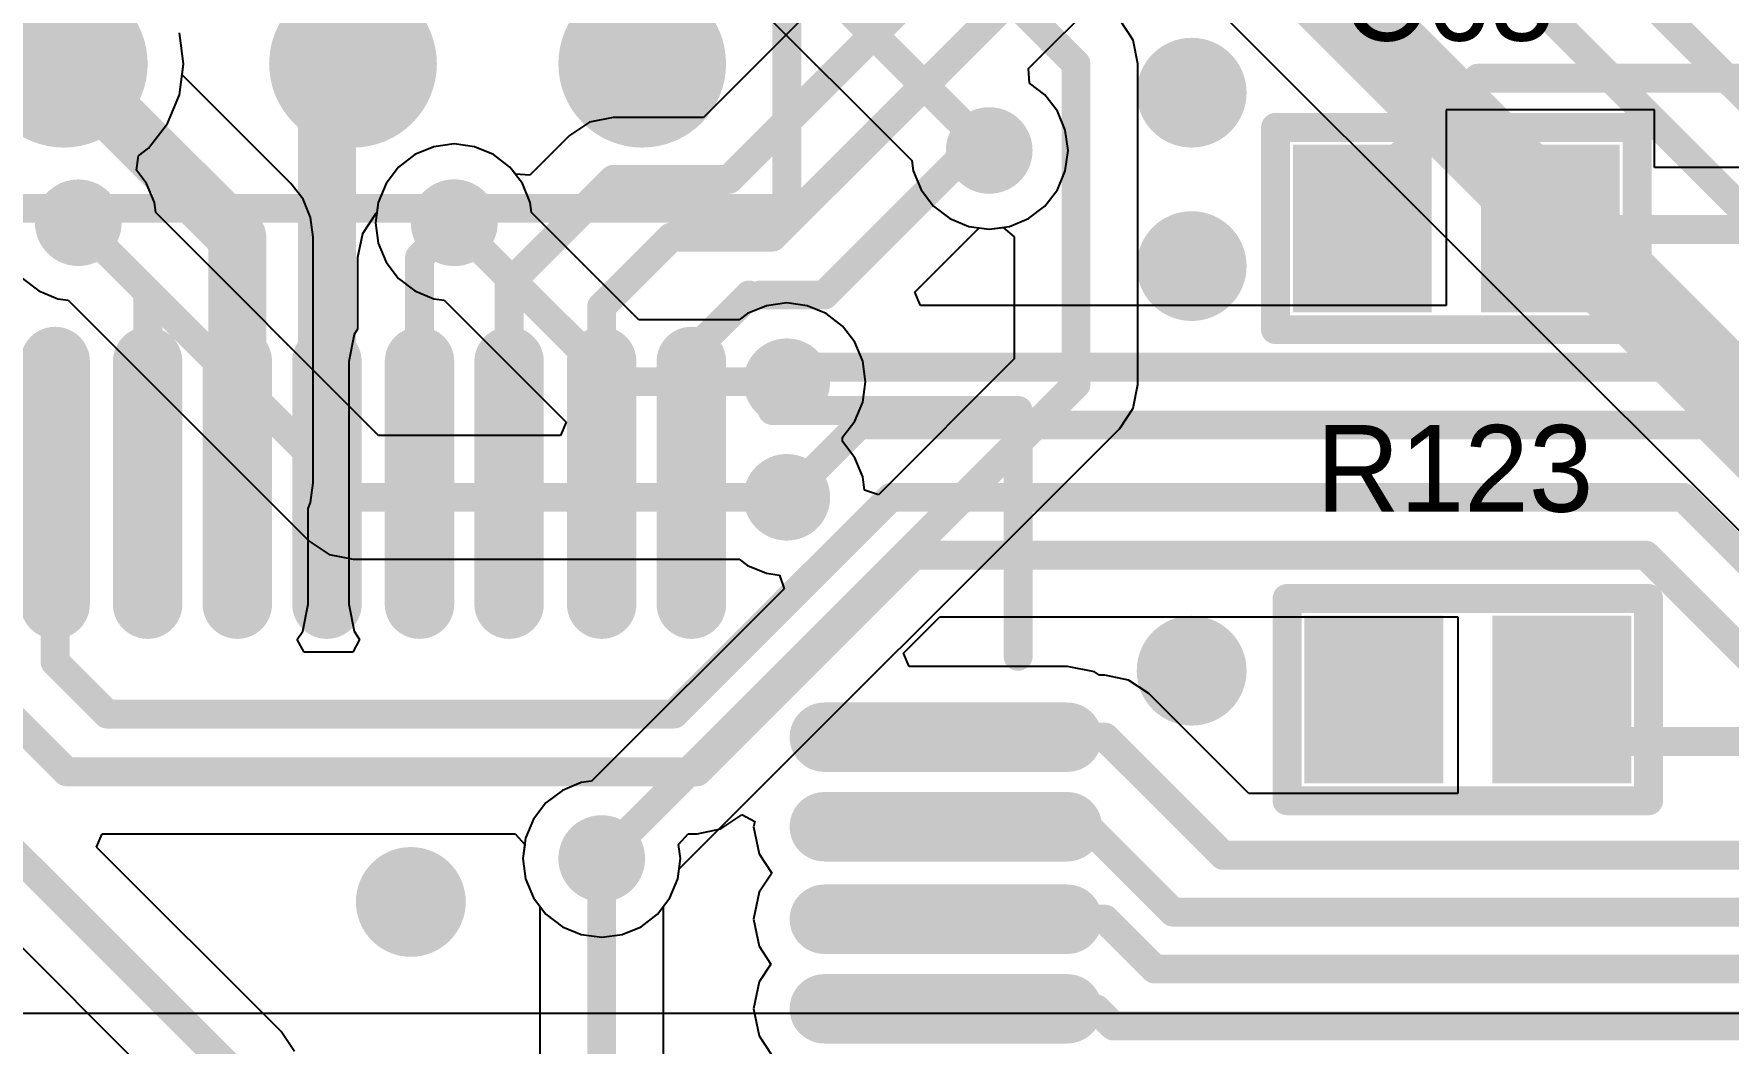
# Model space of a CAD drawing. Extents: x 1012 to 1122, y 1012 to 1122.
# Drawn here: x 1065.01 to 1079.89, y 1079.27 to 1088.14 of the extents above; entities that cross this region are included whole.
import ezdxf

# ---------------------------------------------------------------- set-up
doc = ezdxf.new("R2010")
doc.units = 0
doc.layers.get('0').update_dxf_attribs({"linetype": 'CONTINUOUS'})
for name, color, linetype in [('BOTTOMLAYER', 5, 'CONTINUOUS'), ('BOTTOMSOLDER', 6, 'CONTINUOUS'), ('MULTILAYER', 9, 'CONTINUOUS'), ('TOPLAYER', 1, 'CONTINUOUS'), ('TOPOVERLAY', 2, 'CONTINUOUS'), ('TOPPASTE', 8, 'CONTINUOUS'), ('TOPSOLDER', 216, 'CONTINUOUS')]:
    doc.layers.add(name, color=color, linetype=linetype)

# ---------------------------------------------------------------- blocks, each defined once
blk = doc.blocks.new('CC0603_4')
at = {"layer": 'TOPLAYER'}
for points in [[(-0.508, -0.635), (0.508, -0.635), (-0.508, 0.635), (0.508, 0.635)], [(1.143, -0.635), (2.159, -0.635), (1.143, 0.635), (2.159, 0.635)]]:
    blk.add_solid(points, dxfattribs=at)
at = {"layer": 'TOPOVERLAY', "const_width": 0.254}
for points in [[(-0.762, 0.889), (-0.508, 0.889)], [(-0.762, -0.889), (-0.762, 0.889)], [(-0.508, 0.889), (2.413, 0.889)], [(2.413, -0.889), (2.413, 0.889)], [(-0.762, -0.889), (2.413, -0.889)]]:
    blk.add_lwpolyline(points, dxfattribs=at)
at = {"layer": 'TOPOVERLAY', "const_width": 0.127}
for points in [[(-0.8255, 0.889, 1), (-0.6985, 0.889, 1)], [(-0.8255, 0.889, 1), (-0.6985, 0.889, 1)], [(-0.5715, 0.889, 1), (-0.4445, 0.889, 1)], [(-0.5715, 0.889, 1), (-0.4445, 0.889, 1)], [(2.3495, 0.889, 1), (2.4765, 0.889, 1)], [(2.3495, 0.889, 1), (2.4765, 0.889, 1)], [(-0.8255, -0.889, 1), (-0.6985, -0.889, 1)], [(-0.8255, -0.889, 1), (-0.6985, -0.889, 1)], [(2.3495, -0.889, 1), (2.4765, -0.889, 1)], [(2.3495, -0.889, 1), (2.4765, -0.889, 1)]]:
    blk.add_lwpolyline(points, format="xyb", close=True, dxfattribs=at)
at = {"layer": 'TOPPASTE'}
for points in [[(-0.508, -0.635), (0.508, -0.635), (-0.508, 0.635), (0.508, 0.635)], [(1.143, -0.635), (2.159, -0.635), (1.143, 0.635), (2.159, 0.635)]]:
    blk.add_solid(points, dxfattribs=at)
at = {"layer": 'TOPSOLDER'}
for points in [[(-0.6096, -0.7366), (0.6096, -0.7366), (-0.6096, 0.7366), (0.6096, 0.7366)], [(1.0414, -0.7366), (2.2606, -0.7366), (1.0414, 0.7366), (2.2606, 0.7366)]]:
    blk.add_solid(points, dxfattribs=at)
blk = doc.blocks.new('CC0603_70')
at = {"layer": 'TOPLAYER'}
for points in [[(-0.508, -0.635), (0.508, -0.635), (-0.508, 0.635), (0.508, 0.635)], [(1.143, -0.635), (2.159, -0.635), (1.143, 0.635), (2.159, 0.635)]]:
    blk.add_solid(points, dxfattribs=at)
at = {"layer": 'TOPOVERLAY', "const_width": 0.254}
for points in [[(-0.508, 0.889), (-0.762, 0.889)], [(-0.762, 0.889), (-0.762, -0.889)], [(2.413, 0.889), (-0.508, 0.889)], [(2.413, 0.889), (2.413, -0.889)], [(2.413, -0.889), (-0.762, -0.889)]]:
    blk.add_lwpolyline(points, dxfattribs=at)
at = {"layer": 'TOPOVERLAY', "const_width": 0.127}
for points in [[(-0.8255, 0.889, 1), (-0.6985, 0.889, 1)], [(-0.8255, 0.889, 1), (-0.6985, 0.889, 1)], [(-0.5715, 0.889, 1), (-0.4445, 0.889, 1)], [(-0.5715, 0.889, 1), (-0.4445, 0.889, 1)], [(2.3495, 0.889, 1), (2.4765, 0.889, 1)], [(2.3495, 0.889, 1), (2.4765, 0.889, 1)], [(-0.8255, -0.889, 1), (-0.6985, -0.889, 1)], [(-0.8255, -0.889, 1), (-0.6985, -0.889, 1)], [(2.3495, -0.889, 1), (2.4765, -0.889, 1)], [(2.3495, -0.889, 1), (2.4765, -0.889, 1)]]:
    blk.add_lwpolyline(points, format="xyb", close=True, dxfattribs=at)
at = {"layer": 'TOPPASTE'}
for points in [[(-0.508, -0.635), (0.508, -0.635), (-0.508, 0.635), (0.508, 0.635)], [(1.143, -0.635), (2.159, -0.635), (1.143, 0.635), (2.159, 0.635)]]:
    blk.add_solid(points, dxfattribs=at)
at = {"layer": 'TOPSOLDER'}
for points in [[(-0.6096, -0.7366), (0.6096, -0.7366), (-0.6096, 0.7366), (0.6096, 0.7366)], [(1.0414, -0.7366), (2.2606, -0.7366), (1.0414, 0.7366), (2.2606, 0.7366)]]:
    blk.add_solid(points, dxfattribs=at)
blk = doc.blocks.new('IDC10_2_54MM_108')
at = {"layer": 'BOTTOMLAYER', "const_width": 0.635}
for points in [[(-0.3175, 2.54, 1), (0.3175, 2.54, 1)], [(2.2225, 2.54, 1), (2.8575, 2.54, 1)], [(4.7625, 2.54, 1), (5.3975, 2.54, 1)], [(7.3025, 2.54, 1), (7.9375, 2.54, 1)], [(9.8425, 2.54, 1), (10.4775, 2.54, 1)], [(2.2225, 0, 1), (2.8575, 0, 1)], [(4.7625, 0, 1), (5.3975, 0, 1)], [(7.3025, 0, 1), (7.9375, 0, 1)], [(9.8425, 0, 1), (10.4775, 0, 1)]]:
    blk.add_lwpolyline(points, format="xyb", close=True, dxfattribs=at)
at = {"layer": 'BOTTOMLAYER'}
blk.add_solid([(-0.635, -0.635), (0.635, -0.635), (-0.635, 0.635), (0.635, 0.635)], dxfattribs=at)
at = {"layer": 'BOTTOMSOLDER', "const_width": 0.7366}
for points in [[(-0.3683, 2.54, 1), (0.3683, 2.54, 1)], [(2.1717, 2.54, 1), (2.9083, 2.54, 1)], [(4.7117, 2.54, 1), (5.4483, 2.54, 1)], [(7.2517, 2.54, 1), (7.9883, 2.54, 1)], [(9.7917, 2.54, 1), (10.5283, 2.54, 1)], [(2.1717, 0, 1), (2.9083, 0, 1)], [(4.7117, 0, 1), (5.4483, 0, 1)], [(7.2517, 0, 1), (7.9883, 0, 1)], [(9.7917, 0, 1), (10.5283, 0, 1)]]:
    blk.add_lwpolyline(points, format="xyb", close=True, dxfattribs=at)
at = {"layer": 'BOTTOMSOLDER'}
blk.add_solid([(-0.7366, -0.7366), (0.7366, -0.7366), (-0.7366, 0.7366), (0.7366, 0.7366)], dxfattribs=at)
at = {"layer": 'MULTILAYER', "const_width": 0.635}
for points in [[(-0.3175, 2.54, 1), (0.3175, 2.54, 1)], [(2.2225, 2.54, 1), (2.8575, 2.54, 1)], [(4.7625, 2.54, 1), (5.3975, 2.54, 1)], [(7.3025, 2.54, 1), (7.9375, 2.54, 1)], [(9.8425, 2.54, 1), (10.4775, 2.54, 1)], [(2.2225, 0, 1), (2.8575, 0, 1)], [(4.7625, 0, 1), (5.3975, 0, 1)], [(7.3025, 0, 1), (7.9375, 0, 1)], [(9.8425, 0, 1), (10.4775, 0, 1)]]:
    blk.add_lwpolyline(points, format="xyb", close=True, dxfattribs=at)
at = {"layer": 'MULTILAYER'}
blk.add_solid([(-0.635, -0.635), (0.635, -0.635), (-0.635, 0.635), (0.635, 0.635)], dxfattribs=at)
at = {"layer": 'TOPLAYER', "const_width": 0.635}
for points in [[(-0.3175, 2.54, 1), (0.3175, 2.54, 1)], [(2.2225, 2.54, 1), (2.8575, 2.54, 1)], [(4.7625, 2.54, 1), (5.3975, 2.54, 1)], [(7.3025, 2.54, 1), (7.9375, 2.54, 1)], [(9.8425, 2.54, 1), (10.4775, 2.54, 1)], [(2.2225, 0, 1), (2.8575, 0, 1)], [(4.7625, 0, 1), (5.3975, 0, 1)], [(7.3025, 0, 1), (7.9375, 0, 1)], [(9.8425, 0, 1), (10.4775, 0, 1)]]:
    blk.add_lwpolyline(points, format="xyb", close=True, dxfattribs=at)
at = {"layer": 'TOPLAYER'}
blk.add_solid([(-0.635, -0.635), (0.635, -0.635), (-0.635, 0.635), (0.635, 0.635)], dxfattribs=at)
at = {"layer": 'TOPOVERLAY', "const_width": 0.254}
for points in [[(11.43, 3.81), (-1.27, 3.81)], [(-1.27, 3.81), (-1.27, -1.27)], [(11.43, 3.81), (11.43, -1.27)], [(1.27, 1.27), (-1.27, 1.27)], [(1.27, 1.27), (1.27, -1.27)], [(11.43, -1.27), (-1.27, -1.27)]]:
    blk.add_lwpolyline(points, dxfattribs=at)
at = {"layer": 'TOPOVERLAY', "const_width": 0.127}
for points in [[(-1.3335, 3.81, 1), (-1.2065, 3.81, 1)], [(-1.3335, 3.81, 1), (-1.2065, 3.81, 1)], [(11.3665, 3.81, 1), (11.4935, 3.81, 1)], [(11.3665, 3.81, 1), (11.4935, 3.81, 1)], [(-1.3335, 1.27, 1), (-1.2065, 1.27, 1)], [(1.2065, 1.27, 1), (1.3335, 1.27, 1)], [(1.2065, 1.27, 1), (1.3335, 1.27, 1)], [(-1.3335, -1.27, 1), (-1.2065, -1.27, 1)], [(-1.3335, -1.27, 1), (-1.2065, -1.27, 1)], [(1.2065, -1.27, 1), (1.3335, -1.27, 1)], [(11.3665, -1.27, 1), (11.4935, -1.27, 1)], [(11.3665, -1.27, 1), (11.4935, -1.27, 1)]]:
    blk.add_lwpolyline(points, format="xyb", close=True, dxfattribs=at)
at = {"layer": 'TOPSOLDER', "const_width": 0.7366}
for points in [[(-0.3683, 2.54, 1), (0.3683, 2.54, 1)], [(2.1717, 2.54, 1), (2.9083, 2.54, 1)], [(4.7117, 2.54, 1), (5.4483, 2.54, 1)], [(7.2517, 2.54, 1), (7.9883, 2.54, 1)], [(9.7917, 2.54, 1), (10.5283, 2.54, 1)], [(2.1717, 0, 1), (2.9083, 0, 1)], [(4.7117, 0, 1), (5.4483, 0, 1)], [(7.2517, 0, 1), (7.9883, 0, 1)], [(9.7917, 0, 1), (10.5283, 0, 1)]]:
    blk.add_lwpolyline(points, format="xyb", close=True, dxfattribs=at)
at = {"layer": 'TOPSOLDER'}
blk.add_solid([(-0.7366, -0.7366), (0.7366, -0.7366), (-0.7366, 0.7366), (0.7366, 0.7366)], dxfattribs=at)
at = {"layer": 'TOPOVERLAY'}
blk.add_text('1', height=1.27, dxfattribs=at).set_placement((-2.54, -1.27))
blk = doc.blocks.new('QFP44_241')
at = {"layer": 'TOPLAYER', "const_width": 0.406}
for points in [[(13.513, -2.388), (11.379, -2.388)], [(13.513, -3.2), (11.379, -3.2)], [(13.513, -3.988), (11.379, -3.988)], [(13.513, -4.775), (11.379, -4.775)], [(13.513, -5.588), (11.379, -5.588)], [(13.513, -6.375), (11.379, -6.375)], [(13.513, -7.188), (11.379, -7.188)], [(13.513, -7.976), (11.379, -7.976)], [(7.823, -9.144), (7.823, -11.278)], [(8.611, -9.144), (8.611, -11.278)], [(9.423, -9.144), (9.423, -11.278)], [(10.211, -9.144), (10.211, -11.278)]]:
    blk.add_lwpolyline(points, dxfattribs=at)
at = {"layer": 'TOPLAYER', "const_width": 0.203}
for points in [[(11.278, -2.388, 1), (11.481, -2.388, 1)], [(13.411, -2.388, 1), (13.614, -2.388, 1)], [(11.278, -3.2, 1), (11.481, -3.2, 1)], [(13.411, -3.2, 1), (13.614, -3.2, 1)], [(11.278, -3.988, 1), (11.481, -3.988, 1)], [(13.411, -3.988, 1), (13.614, -3.988, 1)], [(11.278, -4.775, 1), (11.481, -4.775, 1)], [(13.411, -4.775, 1), (13.614, -4.775, 1)], [(11.278, -5.588, 1), (11.481, -5.588, 1)], [(13.411, -5.588, 1), (13.614, -5.588, 1)], [(11.278, -6.375, 1), (11.481, -6.375, 1)], [(13.411, -6.375, 1), (13.614, -6.375, 1)], [(11.278, -7.188, 1), (11.481, -7.188, 1)], [(13.411, -7.188, 1), (13.614, -7.188, 1)], [(11.278, -7.976, 1), (11.481, -7.976, 1)], [(13.411, -7.976, 1), (13.614, -7.976, 1)], [(7.722, -9.144, 1), (7.925, -9.144, 1)], [(8.509, -9.144, 1), (8.712, -9.144, 1)], [(9.322, -9.144, 1), (9.525, -9.144, 1)], [(10.109, -9.144, 1), (10.312, -9.144, 1)], [(7.722, -11.278, 1), (7.925, -11.278, 1)], [(8.509, -11.278, 1), (8.712, -11.278, 1)], [(9.322, -11.278, 1), (9.525, -11.278, 1)], [(10.109, -11.278, 1), (10.312, -11.278, 1)]]:
    blk.add_lwpolyline(points, format="xyb", close=True, dxfattribs=at)
at = {"layer": 'TOPOVERLAY', "const_width": 0.254}
for points in [[(13.081, -8.687), (13.081, -10.846)], [(10.922, -10.846), (13.081, -10.846)]]:
    blk.add_lwpolyline(points, dxfattribs=at)
at = {"layer": 'TOPOVERLAY', "const_width": 0.127}
for points in [[(13.018, -8.687, 1), (13.145, -8.687, 1)], [(10.858, -10.846, 1), (10.986, -10.846, 1)], [(13.018, -10.846, 1), (13.145, -10.846, 1)], [(13.018, -10.846, 1), (13.145, -10.846, 1)]]:
    blk.add_lwpolyline(points, format="xyb", close=True, dxfattribs=at)
at = {"layer": 'TOPPASTE', "const_width": 0.406}
for points in [[(13.513, -2.388), (11.379, -2.388)], [(13.513, -3.2), (11.379, -3.2)], [(13.513, -3.988), (11.379, -3.988)], [(13.513, -4.775), (11.379, -4.775)], [(13.513, -5.588), (11.379, -5.588)], [(13.513, -6.375), (11.379, -6.375)], [(13.513, -7.188), (11.379, -7.188)], [(13.513, -7.976), (11.379, -7.976)], [(7.823, -9.144), (7.823, -11.278)], [(8.611, -9.144), (8.611, -11.278)], [(9.423, -9.144), (9.423, -11.278)], [(10.211, -9.144), (10.211, -11.278)]]:
    blk.add_lwpolyline(points, dxfattribs=at)
at = {"layer": 'TOPPASTE', "const_width": 0.203}
for points in [[(11.278, -2.388, 1), (11.481, -2.388, 1)], [(13.411, -2.388, 1), (13.614, -2.388, 1)], [(11.278, -3.2, 1), (11.481, -3.2, 1)], [(13.411, -3.2, 1), (13.614, -3.2, 1)], [(11.278, -3.988, 1), (11.481, -3.988, 1)], [(13.411, -3.988, 1), (13.614, -3.988, 1)], [(11.278, -4.775, 1), (11.481, -4.775, 1)], [(13.411, -4.775, 1), (13.614, -4.775, 1)], [(11.278, -5.588, 1), (11.481, -5.588, 1)], [(13.411, -5.588, 1), (13.614, -5.588, 1)], [(11.278, -6.375, 1), (11.481, -6.375, 1)], [(13.411, -6.375, 1), (13.614, -6.375, 1)], [(11.278, -7.188, 1), (11.481, -7.188, 1)], [(13.411, -7.188, 1), (13.614, -7.188, 1)], [(11.278, -7.976, 1), (11.481, -7.976, 1)], [(13.411, -7.976, 1), (13.614, -7.976, 1)], [(7.722, -9.144, 1), (7.925, -9.144, 1)], [(8.509, -9.144, 1), (8.712, -9.144, 1)], [(9.322, -9.144, 1), (9.525, -9.144, 1)], [(10.109, -9.144, 1), (10.312, -9.144, 1)], [(7.722, -11.278, 1), (7.925, -11.278, 1)], [(8.509, -11.278, 1), (8.712, -11.278, 1)], [(9.322, -11.278, 1), (9.525, -11.278, 1)], [(10.109, -11.278, 1), (10.312, -11.278, 1)]]:
    blk.add_lwpolyline(points, format="xyb", close=True, dxfattribs=at)
at = {"layer": 'TOPSOLDER', "const_width": 0.61}
for points in [[(13.513, -2.388), (11.379, -2.388)], [(13.513, -3.2), (11.379, -3.2)], [(13.513, -3.988), (11.379, -3.988)], [(13.513, -4.775), (11.379, -4.775)], [(13.513, -5.588), (11.379, -5.588)], [(13.513, -6.375), (11.379, -6.375)], [(13.513, -7.188), (11.379, -7.188)], [(13.513, -7.976), (11.379, -7.976)], [(7.823, -9.144), (7.823, -11.278)], [(8.611, -9.144), (8.611, -11.278)], [(9.423, -9.144), (9.423, -11.278)], [(10.211, -9.144), (10.211, -11.278)]]:
    blk.add_lwpolyline(points, dxfattribs=at)
at = {"layer": 'TOPSOLDER', "const_width": 0.305}
for points in [[(11.227, -2.388, 1), (11.532, -2.388, 1)], [(13.36, -2.388, 1), (13.665, -2.388, 1)], [(11.227, -3.2, 1), (11.532, -3.2, 1)], [(13.36, -3.2, 1), (13.665, -3.2, 1)], [(11.227, -3.988, 1), (11.532, -3.988, 1)], [(13.36, -3.988, 1), (13.665, -3.988, 1)], [(11.227, -4.775, 1), (11.532, -4.775, 1)], [(13.36, -4.775, 1), (13.665, -4.775, 1)], [(11.227, -5.588, 1), (11.532, -5.588, 1)], [(13.36, -5.588, 1), (13.665, -5.588, 1)], [(11.227, -6.375, 1), (11.532, -6.375, 1)], [(13.36, -6.375, 1), (13.665, -6.375, 1)], [(11.227, -7.188, 1), (11.532, -7.188, 1)], [(13.36, -7.188, 1), (13.665, -7.188, 1)], [(11.227, -7.976, 1), (11.532, -7.976, 1)], [(13.36, -7.976, 1), (13.665, -7.976, 1)], [(7.671, -9.144, 1), (7.976, -9.144, 1)], [(8.458, -9.144, 1), (8.763, -9.144, 1)], [(9.271, -9.144, 1), (9.576, -9.144, 1)], [(10.058, -9.144, 1), (10.363, -9.144, 1)], [(7.671, -11.278, 1), (7.976, -11.278, 1)], [(8.458, -11.278, 1), (8.763, -11.278, 1)], [(9.271, -11.278, 1), (9.576, -11.278, 1)], [(10.058, -11.278, 1), (10.363, -11.278, 1)]]:
    blk.add_lwpolyline(points, format="xyb", close=True, dxfattribs=at)

msp = doc.modelspace()

# ---------------------------------------------------------------- linework, layer by layer
at = {"layer": 'BOTTOMLAYER'}
for p, q in [((1071.318, 1092.451), (1083.815, 1079.954)), ((1071.147, 1088.608), (1072.724, 1087.031)), ((1074.668, 1088.09), (1074.551, 1088.267)), ((1066.326, 1087.882), (1066.291, 1088.154)), ((1074.71, 1087.882), (1074.668, 1088.09)), ((1066.291, 1087.61), (1066.326, 1087.882)), ((1074.71, 1085.063), (1074.71, 1087.882)), ((1066.186, 1087.357), (1066.291, 1087.61)), ((1066.019, 1087.139), (1066.186, 1087.357)), ((1065.914, 1086.946), (1065.931, 1087.072)), ((1065.931, 1087.072), (1066.019, 1087.139)), ((1068.359, 1087.084), (1068.216, 1086.974)), ((1068.526, 1087.153), (1068.359, 1087.084)), ((1068.705, 1087.177), (1068.526, 1087.153)), ((1068.884, 1087.153), (1068.705, 1087.177)), ((1069.051, 1087.084), (1068.884, 1087.153)), ((1069.194, 1086.974), (1069.051, 1087.084)), ((1072.724, 1087.031), (1072.736, 1086.941)), ((1066.002, 1086.831), (1065.914, 1086.946)), ((1068.216, 1086.974), (1068.106, 1086.831)), ((1069.304, 1086.831), (1069.194, 1086.974)), ((1072.736, 1086.941), (1072.805, 1086.774)), ((1066.071, 1086.664), (1066.002, 1086.831)), ((1068.106, 1086.831), (1068.037, 1086.664)), ((1069.373, 1086.664), (1069.304, 1086.831)), ((1072.805, 1086.774), (1072.915, 1086.631)), ((1066.083, 1086.574), (1066.071, 1086.664)), ((1068.037, 1086.664), (1068.013, 1086.485)), ((1069.385, 1086.574), (1069.373, 1086.664)), ((1072.915, 1086.631), (1073.058, 1086.521)), ((1068.041, 1084.616), (1066.083, 1086.574)), ((1068.013, 1086.485), (1068.037, 1086.306)), ((1070.327, 1085.632), (1069.385, 1086.574)), ((1073.058, 1086.521), (1073.225, 1086.452)), ((1073.225, 1086.452), (1073.404, 1086.428)), ((1073.404, 1086.428), (1073.527, 1086.444)), ((1073.527, 1086.444), (1073.622, 1086.361)), ((1068.037, 1086.306), (1068.106, 1086.139)), ((1073.622, 1086.361), (1073.622, 1085.288)), ((1068.106, 1086.139), (1068.216, 1085.996)), ((1064.914, 1085.996), (1065.057, 1085.886)), ((1068.216, 1085.996), (1068.359, 1085.886)), ((1065.057, 1085.886), (1065.224, 1085.817)), ((1068.359, 1085.886), (1068.526, 1085.817)), ((1065.224, 1085.817), (1065.314, 1085.805)), ((1065.314, 1085.805), (1067.431, 1083.687)), ((1068.526, 1085.817), (1068.616, 1085.805)), ((1068.616, 1085.805), (1069.688, 1084.733)), ((1071.447, 1085.756), (1071.28, 1085.687)), ((1071.626, 1085.78), (1071.447, 1085.756)), ((1071.805, 1085.756), (1071.626, 1085.78)), ((1071.972, 1085.687), (1071.805, 1085.756)), ((1071.208, 1085.632), (1070.327, 1085.632)), ((1071.28, 1085.687), (1071.208, 1085.632)), ((1072.115, 1085.577), (1071.972, 1085.687)), ((1072.225, 1085.434), (1072.115, 1085.577)), ((1072.294, 1085.267), (1072.225, 1085.434)), ((1072.318, 1085.088), (1072.294, 1085.267)), ((1073.622, 1085.288), (1072.43, 1084.095)), ((1072.294, 1084.909), (1072.318, 1085.088)), ((1074.668, 1084.854), (1074.71, 1085.063)), ((1072.225, 1084.742), (1072.294, 1084.909)), ((1074.551, 1084.678), (1074.668, 1084.854)), ((1069.688, 1084.733), (1069.639, 1084.616)), ((1070.68, 1080.808), (1074.551, 1084.678)), ((1072.115, 1084.599), (1072.225, 1084.742)), ((1069.639, 1084.616), (1068.041, 1084.616)), ((1072.115, 1084.561), (1072.115, 1084.599)), ((1072.225, 1084.418), (1072.115, 1084.561)), ((1072.294, 1084.251), (1072.225, 1084.418)), ((1072.309, 1084.136), (1072.294, 1084.251)), ((1072.43, 1084.095), (1072.309, 1084.136)), ((1067.431, 1083.687), (1067.608, 1083.57)), ((1067.608, 1083.57), (1067.608, 1083.57)), ((1067.608, 1083.57), (1067.608, 1083.57)), ((1067.608, 1083.57), (1067.608, 1083.57)), ((1067.608, 1083.57), (1067.608, 1083.57)), ((1067.608, 1083.57), (1067.608, 1083.57)), ((1067.608, 1083.57), (1067.816, 1083.528)), ((1067.816, 1083.528), (1071.208, 1083.528)), ((1071.208, 1083.528), (1071.28, 1083.473)), ((1071.28, 1083.473), (1071.447, 1083.404)), ((1071.447, 1083.404), (1071.562, 1083.389)), ((1071.562, 1083.389), (1071.603, 1083.268)), ((1071.603, 1083.268), (1069.911, 1081.577)), ((1069.821, 1081.565), (1069.655, 1081.496)), ((1069.911, 1081.577), (1069.821, 1081.565)), ((1069.511, 1081.386), (1069.401, 1081.243)), ((1069.655, 1081.496), (1069.511, 1081.386)), ((1069.401, 1081.243), (1069.332, 1081.076)), ((1069.332, 1081.076), (1069.309, 1080.897)), ((1069.309, 1080.897), (1069.332, 1080.718)), ((1070.669, 1080.718), (1070.68, 1080.808)), ((1069.332, 1080.718), (1069.401, 1080.551)), ((1070.599, 1080.551), (1070.669, 1080.718)), ((1069.401, 1080.551), (1069.511, 1080.408)), ((1070.49, 1080.408), (1070.599, 1080.551)), ((1069.511, 1080.408), (1069.655, 1080.298)), ((1070.346, 1080.298), (1070.49, 1080.408)), ((1069.655, 1080.298), (1069.821, 1080.229)), ((1069.821, 1080.229), (1070, 1080.205)), ((1070, 1080.205), (1070.179, 1080.229)), ((1070.179, 1080.229), (1070.346, 1080.298)), ((1084.162, 1079.536), (1051.206, 1079.536))]:
    msp.add_line(p, q, dxfattribs=at)
for points, const_width in [([(1070.737, 1096.899), (1085.088, 1082.548)], 0.254), ([(1070.229, 1096.391), (1084.834, 1081.786)], 0.254), ([(1071.88, 1093.013), (1084.377, 1080.516)], 0.762), ([(1071.626, 1090.422), (1074.166, 1087.882)], 0.254), ([(1071.372, 1089.152), (1073.404, 1087.12)], 0.254), ([(1074.166, 1085.063), (1074.166, 1087.882)], 0.254), ([(1065.403, 1086.485), (1067.816, 1084.072)], 0.254), ([(1068.705, 1086.485), (1070.102, 1085.088)], 0.254), ([(1070, 1080.897), (1074.166, 1085.063)], 0.254), ([(1070.102, 1085.088), (1071.626, 1085.088)], 0.254), ([(1067.816, 1084.072), (1071.626, 1084.072)], 0.254)]:
    msp.add_lwpolyline(points, dxfattribs=dict(at, const_width=const_width))
for points, const_width in [([(1074.102, 1087.882, 1), (1074.229, 1087.882, 1)], 0.127), ([(1074.102, 1087.882, 1), (1074.229, 1087.882, 1)], 0.127), ([(1074.992, 1087.628, 1), (1075.372, 1087.628, 1)], 0.381), ([(1073.264, 1087.12, 1), (1073.544, 1087.12, 1)], 0.279), ([(1073.341, 1087.12, 1), (1073.467, 1087.12, 1)], 0.127), ([(1065.263, 1086.485, 1), (1065.543, 1086.485, 1)], 0.279), ([(1068.565, 1086.485, 1), (1068.845, 1086.485, 1)], 0.279), ([(1065.34, 1086.485, 1), (1065.466, 1086.485, 1)], 0.127), ([(1068.641, 1086.485, 1), (1068.768, 1086.485, 1)], 0.127), ([(1074.992, 1086.104, 1), (1075.372, 1086.104, 1)], 0.381), ([(1071.486, 1085.088, 1), (1071.766, 1085.088, 1)], 0.279), ([(1070.039, 1085.088, 1), (1070.166, 1085.088, 1)], 0.127), ([(1070.039, 1085.088, 1), (1070.166, 1085.088, 1)], 0.127), ([(1071.562, 1085.088, 1), (1071.689, 1085.088, 1)], 0.127), ([(1074.102, 1085.063, 1), (1074.229, 1085.063, 1)], 0.127), ([(1074.102, 1085.063, 1), (1074.229, 1085.063, 1)], 0.127), ([(1071.486, 1084.072, 1), (1071.766, 1084.072, 1)], 0.279), ([(1067.753, 1084.072, 1), (1067.88, 1084.072, 1)], 0.127), ([(1067.753, 1084.072, 1), (1067.88, 1084.072, 1)], 0.127), ([(1071.562, 1084.072, 1), (1071.689, 1084.072, 1)], 0.127), ([(1074.992, 1082.548, 1), (1075.372, 1082.548, 1)], 0.381), ([(1069.861, 1080.897, 1), (1070.14, 1080.897, 1)], 0.279), ([(1069.937, 1080.897, 1), (1070.064, 1080.897, 1)], 0.127), ([(1068.133, 1080.516, 1), (1068.514, 1080.516, 1)], 0.381)]:
    msp.add_lwpolyline(points, format="xyb", close=True, dxfattribs=dict(at, const_width=const_width))
at = {"layer": 'BOTTOMSOLDER'}
for points, const_width in [([(1074.941, 1087.628, 1), (1075.423, 1087.628, 1)], 0.483), ([(1073.214, 1087.12, 1), (1073.594, 1087.12, 1)], 0.381), ([(1065.213, 1086.485, 1), (1065.593, 1086.485, 1)], 0.381), ([(1068.514, 1086.485, 1), (1068.896, 1086.485, 1)], 0.381), ([(1074.941, 1086.104, 1), (1075.423, 1086.104, 1)], 0.483), ([(1071.436, 1085.088, 1), (1071.816, 1085.088, 1)], 0.381), ([(1071.436, 1084.072, 1), (1071.816, 1084.072, 1)], 0.381), ([(1074.941, 1082.548, 1), (1075.423, 1082.548, 1)], 0.483), ([(1069.81, 1080.897, 1), (1070.191, 1080.897, 1)], 0.381), ([(1068.083, 1080.516, 1), (1068.565, 1080.516, 1)], 0.483)]:
    msp.add_lwpolyline(points, format="xyb", close=True, dxfattribs=dict(at, const_width=const_width))
at = {"layer": 'MULTILAYER'}
for points, const_width in [([(1074.992, 1087.628, 1), (1075.372, 1087.628, 1)], 0.381), ([(1073.264, 1087.12, 1), (1073.544, 1087.12, 1)], 0.279), ([(1065.263, 1086.485, 1), (1065.543, 1086.485, 1)], 0.279), ([(1068.565, 1086.485, 1), (1068.845, 1086.485, 1)], 0.279), ([(1074.992, 1086.104, 1), (1075.372, 1086.104, 1)], 0.381), ([(1071.486, 1085.088, 1), (1071.766, 1085.088, 1)], 0.279), ([(1071.486, 1084.072, 1), (1071.766, 1084.072, 1)], 0.279), ([(1074.992, 1082.548, 1), (1075.372, 1082.548, 1)], 0.381), ([(1069.861, 1080.897, 1), (1070.14, 1080.897, 1)], 0.279), ([(1068.133, 1080.516, 1), (1068.514, 1080.516, 1)], 0.381)]:
    msp.add_lwpolyline(points, format="xyb", close=True, dxfattribs=dict(at, const_width=const_width))
at = {"layer": 'TOPLAYER'}
for p, q in [((1074.385, 1090.902), (1070.893, 1087.41)), ((1073.75, 1087.84), (1075.534, 1089.624)), ((1066.326, 1087.882), (1066.291, 1088.154)), ((1066.314, 1087.786), (1066.326, 1087.882)), ((1067.271, 1086.829), (1066.314, 1087.786)), ((1073.758, 1087.713), (1073.75, 1087.84)), ((1073.893, 1087.609), (1073.758, 1087.713)), ((1074.003, 1087.466), (1073.893, 1087.609)), ((1069.894, 1087.368), (1069.717, 1087.251)), ((1070.102, 1087.41), (1069.894, 1087.368)), ((1070.893, 1087.41), (1070.102, 1087.41)), ((1074.072, 1087.299), (1074.003, 1087.466)), ((1079.246, 1087.476), (1077.417, 1087.476)), ((1077.417, 1087.476), (1077.417, 1085.759)), ((1079.246, 1086.97), (1079.246, 1087.476)), ((1069.717, 1087.251), (1069.369, 1086.903)), ((1074.096, 1087.12), (1074.072, 1087.299)), ((1068.359, 1087.084), (1068.216, 1086.974)), ((1068.526, 1087.153), (1068.359, 1087.084)), ((1068.705, 1087.177), (1068.526, 1087.153)), ((1068.884, 1087.153), (1068.705, 1087.177)), ((1069.051, 1087.084), (1068.884, 1087.153)), ((1069.194, 1086.974), (1069.051, 1087.084)), ((1074.072, 1086.941), (1074.096, 1087.12)), ((1068.216, 1086.974), (1068.106, 1086.831)), ((1069.243, 1086.911), (1069.194, 1086.974)), ((1069.369, 1086.903), (1069.243, 1086.911)), ((1074.003, 1086.774), (1074.072, 1086.941)), ((1081.318, 1086.97), (1079.246, 1086.97)), ((1067.377, 1086.691), (1067.271, 1086.829)), ((1067.271, 1086.829), (1067.271, 1086.829)), ((1068.106, 1086.831), (1068.037, 1086.664)), ((1073.893, 1086.631), (1074.003, 1086.774)), ((1067.443, 1086.53), (1067.377, 1086.691)), ((1068.037, 1086.664), (1068.025, 1086.574)), ((1073.75, 1086.521), (1073.893, 1086.631)), ((1067.466, 1086.358), (1067.443, 1086.53)), ((1068.016, 1086.565), (1067.898, 1086.388)), ((1068.025, 1086.574), (1068.016, 1086.565)), ((1072.752, 1085.876), (1073.315, 1086.44)), ((1073.315, 1086.44), (1073.404, 1086.428)), ((1073.404, 1086.428), (1073.583, 1086.452)), ((1073.583, 1086.452), (1073.75, 1086.521)), ((1067.466, 1084.199), (1067.466, 1086.358)), ((1067.466, 1086.358), (1067.466, 1086.358)), ((1067.898, 1086.388), (1067.856, 1086.18)), ((1067.856, 1086.18), (1067.856, 1085.549)), ((1072.8, 1085.759), (1072.752, 1085.876)), ((1077.417, 1085.759), (1072.8, 1085.759)), ((1067.856, 1085.549), (1067.826, 1085.504)), ((1067.826, 1085.504), (1067.779, 1085.266)), ((1067.779, 1085.266), (1067.779, 1083.132)), ((1067.443, 1084.027), (1067.466, 1084.199)), ((1067.422, 1083.974), (1067.443, 1084.027)), ((1067.422, 1083.132), (1067.422, 1083.974)), ((1067.374, 1082.894), (1067.422, 1083.132)), ((1067.779, 1083.132), (1067.826, 1082.894)), ((1072.651, 1082.703), (1072.969, 1083.02)), ((1072.969, 1083.02), (1077.519, 1083.02)), ((1077.519, 1083.02), (1077.519, 1081.47)), ((1067.326, 1082.823), (1067.374, 1082.894)), ((1067.826, 1082.894), (1067.874, 1082.823)), ((1067.386, 1082.711), (1067.326, 1082.823)), ((1067.874, 1082.823), (1067.814, 1082.711)), ((1062.428, 1082.595), (1066.256, 1078.767)), ((1067.814, 1082.711), (1067.386, 1082.711)), ((1072.7, 1082.585), (1072.651, 1082.703)), ((1074.09, 1082.585), (1072.7, 1082.585)), ((1074.328, 1082.538), (1074.09, 1082.585)), ((1074.373, 1082.508), (1074.328, 1082.538)), ((1074.42, 1082.508), (1074.373, 1082.508)), ((1074.628, 1082.466), (1074.42, 1082.508)), ((1074.805, 1082.348), (1074.628, 1082.466)), ((1075.683, 1081.47), (1074.805, 1082.348)), ((1077.519, 1081.47), (1075.683, 1081.47)), ((1071.047, 1081.157), (1071.223, 1081.274)), ((1071.223, 1081.274), (1071.232, 1081.283)), ((1071.232, 1081.283), (1071.344, 1081.223)), ((1065.563, 1080.998), (1065.612, 1081.115)), ((1065.612, 1081.115), (1069.241, 1081.115)), ((1069.241, 1081.115), (1069.325, 1081.02)), ((1070.676, 1081.02), (1070.76, 1081.115)), ((1070.76, 1081.115), (1070.839, 1081.115)), ((1070.839, 1081.115), (1071.047, 1081.157)), ((1071.344, 1081.223), (1071.335, 1081.176)), ((1071.335, 1081.176), (1071.382, 1080.939)), ((1067.185, 1079.377), (1065.563, 1080.998)), ((1069.325, 1081.02), (1069.309, 1080.897)), ((1070.692, 1080.897), (1070.676, 1081.02)), ((1071.382, 1080.939), (1071.495, 1080.77)), ((1069.309, 1080.897), (1069.332, 1080.718)), ((1070.669, 1080.718), (1070.692, 1080.897)), ((1069.332, 1080.718), (1069.401, 1080.551)), ((1070.599, 1080.551), (1070.669, 1080.718)), ((1071.495, 1080.77), (1071.382, 1080.601)), ((1069.401, 1080.551), (1069.457, 1080.479)), ((1070.544, 1080.479), (1070.599, 1080.551)), ((1071.382, 1080.601), (1071.335, 1080.364)), ((1069.457, 1080.479), (1069.457, 1073.488)), ((1070.544, 1073.493), (1070.544, 1080.479)), ((1071.335, 1080.364), (1071.382, 1080.126)), ((1071.382, 1080.126), (1071.486, 1079.97)), ((1071.486, 1079.97), (1071.382, 1079.814)), ((1071.382, 1079.814), (1071.335, 1079.576)), ((1071.335, 1079.576), (1071.382, 1079.338)), ((1067.302, 1079.2), (1067.185, 1079.377)), ((1071.382, 1079.338), (1071.495, 1079.17))]:
    msp.add_line(p, q, dxfattribs=at)
for points, const_width in [([(1071.118, 1086.866), (1074.928, 1090.676)], 0.254), ([(1071.499, 1086.358), (1075.309, 1090.168)], 0.254), ([(1065.276, 1087.882), (1065.276, 1088.644)], 0.254), ([(1065.276, 1087.882), (1066.8, 1086.358)], 0.508), ([(1067.587, 1087.653), (1067.816, 1087.882)], 0.508), ([(1067.587, 1084.199), (1067.587, 1087.653)], 0.508), ([(1076.681, 1086.739), (1077.697, 1087.755)], 0.254), ([(1077.697, 1087.755), (1080.389, 1087.755)], 0.254), ([(1071.956, 1085.85), (1073.226, 1087.12)], 0.254), ([(1073.226, 1087.12), (1073.404, 1087.12)], 0.254), ([(1069.188, 1085.952), (1070.102, 1086.866)], 0.254), ([(1070.102, 1086.866), (1071.118, 1086.866)], 0.254), ([(1076.681, 1086.434), (1076.681, 1086.739)], 0.254), ([(1065.403, 1086.485), (1066.013, 1085.875)], 0.254), ([(1066.8, 1084.199), (1066.8, 1086.358)], 0.508), ([(1068.4, 1086.18), (1068.705, 1086.485)], 0.254), ([(1070, 1085.748), (1070.61, 1086.358)], 0.254), ([(1070.61, 1086.358), (1071.499, 1086.358)], 0.254), ([(1078.34, 1086.426), (1086.248, 1086.426)], 0.254), ([(1068.4, 1084.199), (1068.4, 1086.18)], 0.254), ([(1066.013, 1084.199), (1066.013, 1085.875)], 0.254), ([(1069.188, 1084.199), (1069.188, 1085.952)], 0.254), ([(1070, 1084.199), (1070, 1085.748)], 0.254), ([(1070.788, 1085.342), (1071.296, 1085.85)], 0.254), ([(1071.397, 1085.85), (1071.956, 1085.85)], 0.254), ([(1070.788, 1084.199), (1070.788, 1085.342)], 0.254), ([(1071.626, 1085.088), (1071.753, 1085.215)], 0.254), ([(1071.753, 1085.215), (1080.033, 1085.215)], 0.254), ([(1071.626, 1084.072), (1072.261, 1084.707)], 0.254), ([(1072.261, 1084.707), (1079.703, 1084.707)], 0.254), ([(1079.703, 1084.707), (1080.984, 1083.426)], 0.254), ([(1065.2, 1082.624), (1065.2, 1084.199)], 0.254), ([(1070.635, 1082.167), (1072.54, 1084.072)], 0.254), ([(1072.54, 1084.072), (1079.5, 1084.072)], 0.254), ([(1079.5, 1084.072), (1080.646, 1082.926)], 0.254), ([(1070.839, 1081.659), (1072.744, 1083.564)], 0.254), ([(1072.744, 1083.564), (1079.17, 1083.564)], 0.254), ([(1079.17, 1083.564), (1080.308, 1082.426)], 0.254), ([(1062.812, 1082.98), (1066.8, 1078.992)], 0.254), ([(1065.2, 1082.624), (1065.657, 1082.167)], 0.254), ([(1064.412, 1082.548), (1065.301, 1081.659)], 0.254), ([(1078.433, 1082.294), (1078.801, 1081.926)], 0.254), ([(1065.657, 1082.167), (1070.635, 1082.167)], 0.254), ([(1073.023, 1081.964), (1074.42, 1081.964)], 0.254), ([(1074.42, 1081.964), (1075.458, 1080.926)], 0.254), ([(1078.801, 1081.926), (1082.309, 1081.926)], 0.254), ([(1065.301, 1081.659), (1070.839, 1081.659)], 0.254), ([(1073.023, 1081.176), (1074.268, 1081.176)], 0.254), ([(1074.268, 1081.176), (1075.018, 1080.426)], 0.254), ([(1070, 1071.753), (1070, 1080.897)], 0.254), ([(1075.458, 1080.926), (1082.309, 1080.926)], 0.254), ([(1073.023, 1080.364), (1074.42, 1080.364)], 0.254), ([(1074.42, 1080.364), (1074.858, 1079.926)], 0.254), ([(1075.018, 1080.426), (1082.309, 1080.426)], 0.254), ([(1074.858, 1079.926), (1082.309, 1079.926)], 0.254), ([(1073.023, 1079.576), (1074.344, 1079.576)], 0.254), ([(1074.344, 1079.576), (1074.494, 1079.426)], 0.254), ([(1074.494, 1079.426), (1082.309, 1079.426)], 0.254)]:
    msp.add_lwpolyline(points, dxfattribs=dict(at, const_width=const_width))
for points, const_width in [([(1065.149, 1087.882, 1), (1065.403, 1087.882, 1)], 0.254), ([(1067.689, 1087.882, 1), (1067.943, 1087.882, 1)], 0.254), ([(1065.213, 1087.882, 1), (1065.34, 1087.882, 1)], 0.127), ([(1074.992, 1087.628, 1), (1075.372, 1087.628, 1)], 0.381), ([(1067.46, 1087.653, 1), (1067.714, 1087.653, 1)], 0.254), ([(1067.46, 1087.653, 1), (1067.714, 1087.653, 1)], 0.254), ([(1077.633, 1087.755, 1), (1077.76, 1087.755, 1)], 0.127), ([(1077.633, 1087.755, 1), (1077.76, 1087.755, 1)], 0.127), ([(1073.264, 1087.12, 1), (1073.544, 1087.12, 1)], 0.279), ([(1073.163, 1087.12, 1), (1073.29, 1087.12, 1)], 0.127), ([(1073.163, 1087.12, 1), (1073.29, 1087.12, 1)], 0.127), ([(1073.341, 1087.12, 1), (1073.467, 1087.12, 1)], 0.127), ([(1070.039, 1086.866, 1), (1070.166, 1086.866, 1)], 0.127), ([(1070.039, 1086.866, 1), (1070.166, 1086.866, 1)], 0.127), ([(1071.054, 1086.866, 1), (1071.181, 1086.866, 1)], 0.127), ([(1071.054, 1086.866, 1), (1071.181, 1086.866, 1)], 0.127), ([(1065.263, 1086.485, 1), (1065.543, 1086.485, 1)], 0.279), ([(1068.565, 1086.485, 1), (1068.845, 1086.485, 1)], 0.279), ([(1076.617, 1086.739, 1), (1076.744, 1086.739, 1)], 0.127), ([(1076.617, 1086.739, 1), (1076.744, 1086.739, 1)], 0.127), ([(1065.34, 1086.485, 1), (1065.466, 1086.485, 1)], 0.127), ([(1066.673, 1086.358, 1), (1066.927, 1086.358, 1)], 0.254), ([(1066.673, 1086.358, 1), (1066.927, 1086.358, 1)], 0.254), ([(1068.641, 1086.485, 1), (1068.768, 1086.485, 1)], 0.127), ([(1070.546, 1086.358, 1), (1070.674, 1086.358, 1)], 0.127), ([(1070.546, 1086.358, 1), (1070.674, 1086.358, 1)], 0.127), ([(1071.436, 1086.358, 1), (1071.562, 1086.358, 1)], 0.127), ([(1071.436, 1086.358, 1), (1071.562, 1086.358, 1)], 0.127), ([(1074.992, 1086.104, 1), (1075.372, 1086.104, 1)], 0.381), ([(1076.617, 1086.434, 1), (1076.744, 1086.434, 1)], 0.127), ([(1078.277, 1086.426, 1), (1078.404, 1086.426, 1)], 0.127), ([(1068.337, 1086.18, 1), (1068.464, 1086.18, 1)], 0.127), ([(1068.337, 1086.18, 1), (1068.464, 1086.18, 1)], 0.127), ([(1065.949, 1085.875, 1), (1066.076, 1085.875, 1)], 0.127), ([(1065.949, 1085.875, 1), (1066.076, 1085.875, 1)], 0.127), ([(1069.124, 1085.952, 1), (1069.251, 1085.952, 1)], 0.127), ([(1069.124, 1085.952, 1), (1069.251, 1085.952, 1)], 0.127), ([(1069.937, 1085.748, 1), (1070.064, 1085.748, 1)], 0.127), ([(1069.937, 1085.748, 1), (1070.064, 1085.748, 1)], 0.127), ([(1071.232, 1085.85, 1), (1071.359, 1085.85, 1)], 0.127), ([(1071.334, 1085.85, 1), (1071.461, 1085.85, 1)], 0.127), ([(1071.893, 1085.85, 1), (1072.02, 1085.85, 1)], 0.127), ([(1071.893, 1085.85, 1), (1072.02, 1085.85, 1)], 0.127), ([(1070.724, 1085.342, 1), (1070.851, 1085.342, 1)], 0.127), ([(1070.724, 1085.342, 1), (1070.851, 1085.342, 1)], 0.127), ([(1071.486, 1085.088, 1), (1071.766, 1085.088, 1)], 0.279), ([(1071.689, 1085.215, 1), (1071.816, 1085.215, 1)], 0.127), ([(1071.689, 1085.215, 1), (1071.816, 1085.215, 1)], 0.127), ([(1071.562, 1085.088, 1), (1071.689, 1085.088, 1)], 0.127), ([(1072.197, 1084.707, 1), (1072.324, 1084.707, 1)], 0.127), ([(1072.197, 1084.707, 1), (1072.324, 1084.707, 1)], 0.127), ([(1079.64, 1084.707, 1), (1079.767, 1084.707, 1)], 0.127), ([(1079.64, 1084.707, 1), (1079.767, 1084.707, 1)], 0.127), ([(1066.673, 1084.199, 1), (1066.927, 1084.199, 1)], 0.254), ([(1067.46, 1084.199, 1), (1067.714, 1084.199, 1)], 0.254), ([(1065.136, 1084.199, 1), (1065.263, 1084.199, 1)], 0.127), ([(1065.949, 1084.199, 1), (1066.076, 1084.199, 1)], 0.127), ([(1068.337, 1084.199, 1), (1068.464, 1084.199, 1)], 0.127), ([(1069.124, 1084.199, 1), (1069.251, 1084.199, 1)], 0.127), ([(1069.937, 1084.199, 1), (1070.064, 1084.199, 1)], 0.127), ([(1070.724, 1084.199, 1), (1070.851, 1084.199, 1)], 0.127), ([(1071.486, 1084.072, 1), (1071.766, 1084.072, 1)], 0.279), ([(1071.562, 1084.072, 1), (1071.689, 1084.072, 1)], 0.127), ([(1072.477, 1084.072, 1), (1072.604, 1084.072, 1)], 0.127), ([(1072.477, 1084.072, 1), (1072.604, 1084.072, 1)], 0.127), ([(1079.437, 1084.072, 1), (1079.563, 1084.072, 1)], 0.127), ([(1079.437, 1084.072, 1), (1079.563, 1084.072, 1)], 0.127), ([(1072.68, 1083.564, 1), (1072.807, 1083.564, 1)], 0.127), ([(1072.68, 1083.564, 1), (1072.807, 1083.564, 1)], 0.127), ([(1079.106, 1083.564, 1), (1079.233, 1083.564, 1)], 0.127), ([(1079.106, 1083.564, 1), (1079.233, 1083.564, 1)], 0.127), ([(1074.992, 1082.548, 1), (1075.372, 1082.548, 1)], 0.381), ([(1065.136, 1082.624, 1), (1065.263, 1082.624, 1)], 0.127), ([(1065.136, 1082.624, 1), (1065.263, 1082.624, 1)], 0.127), ([(1078.37, 1082.294, 1), (1078.497, 1082.294, 1)], 0.127), ([(1065.593, 1082.167, 1), (1065.72, 1082.167, 1)], 0.127), ([(1065.593, 1082.167, 1), (1065.72, 1082.167, 1)], 0.127), ([(1070.572, 1082.167, 1), (1070.699, 1082.167, 1)], 0.127), ([(1070.572, 1082.167, 1), (1070.699, 1082.167, 1)], 0.127), ([(1072.959, 1081.964, 1), (1073.086, 1081.964, 1)], 0.127), ([(1074.357, 1081.964, 1), (1074.484, 1081.964, 1)], 0.127), ([(1074.357, 1081.964, 1), (1074.484, 1081.964, 1)], 0.127), ([(1078.738, 1081.926, 1), (1078.865, 1081.926, 1)], 0.127), ([(1078.738, 1081.926, 1), (1078.865, 1081.926, 1)], 0.127), ([(1065.238, 1081.659, 1), (1065.365, 1081.659, 1)], 0.127), ([(1065.238, 1081.659, 1), (1065.365, 1081.659, 1)], 0.127), ([(1070.775, 1081.659, 1), (1070.902, 1081.659, 1)], 0.127), ([(1070.775, 1081.659, 1), (1070.902, 1081.659, 1)], 0.127), ([(1072.959, 1081.176, 1), (1073.086, 1081.176, 1)], 0.127), ([(1074.204, 1081.176, 1), (1074.331, 1081.176, 1)], 0.127), ([(1074.204, 1081.176, 1), (1074.331, 1081.176, 1)], 0.127), ([(1069.861, 1080.897, 1), (1070.14, 1080.897, 1)], 0.279), ([(1069.937, 1080.897, 1), (1070.064, 1080.897, 1)], 0.127), ([(1075.394, 1080.926, 1), (1075.521, 1080.926, 1)], 0.127), ([(1075.394, 1080.926, 1), (1075.521, 1080.926, 1)], 0.127), ([(1068.133, 1080.516, 1), (1068.514, 1080.516, 1)], 0.381), ([(1072.959, 1080.364, 1), (1073.086, 1080.364, 1)], 0.127), ([(1074.357, 1080.364, 1), (1074.484, 1080.364, 1)], 0.127), ([(1074.357, 1080.364, 1), (1074.484, 1080.364, 1)], 0.127), ([(1074.955, 1080.426, 1), (1075.082, 1080.426, 1)], 0.127), ([(1074.955, 1080.426, 1), (1075.082, 1080.426, 1)], 0.127), ([(1074.794, 1079.926, 1), (1074.921, 1079.926, 1)], 0.127), ([(1074.794, 1079.926, 1), (1074.921, 1079.926, 1)], 0.127), ([(1072.959, 1079.576, 1), (1073.086, 1079.576, 1)], 0.127), ([(1074.28, 1079.576, 1), (1074.407, 1079.576, 1)], 0.127), ([(1074.28, 1079.576, 1), (1074.407, 1079.576, 1)], 0.127), ([(1074.431, 1079.426, 1), (1074.558, 1079.426, 1)], 0.127), ([(1074.431, 1079.426, 1), (1074.558, 1079.426, 1)], 0.127)]:
    msp.add_lwpolyline(points, format="xyb", close=True, dxfattribs=dict(at, const_width=const_width))
at = {"layer": 'TOPSOLDER'}
for points, const_width in [([(1074.941, 1087.628, 1), (1075.423, 1087.628, 1)], 0.483), ([(1073.214, 1087.12, 1), (1073.594, 1087.12, 1)], 0.381), ([(1065.213, 1086.485, 1), (1065.593, 1086.485, 1)], 0.381), ([(1068.514, 1086.485, 1), (1068.896, 1086.485, 1)], 0.381), ([(1074.941, 1086.104, 1), (1075.423, 1086.104, 1)], 0.483), ([(1071.436, 1085.088, 1), (1071.816, 1085.088, 1)], 0.381), ([(1071.436, 1084.072, 1), (1071.816, 1084.072, 1)], 0.381), ([(1074.941, 1082.548, 1), (1075.423, 1082.548, 1)], 0.483), ([(1069.81, 1080.897, 1), (1070.191, 1080.897, 1)], 0.381), ([(1068.083, 1080.516, 1), (1068.565, 1080.516, 1)], 0.483)]:
    msp.add_lwpolyline(points, format="xyb", close=True, dxfattribs=dict(at, const_width=const_width))

# ---------------------------------------------------------------- block references
for name, p, rotation in [('IDC10_2_54MM_108', (1070.356, 1090.422), 180), ('CC0603_70', (1078.332, 1086.434), 180), ('QFP44_241', (1062.812, 1071.753), 90), ('CC0603_4', (1076.782, 1082.294), 360)]:
    msp.add_blockref(name, p, dxfattribs=dict(rotation=rotation))

# ---------------------------------------------------------------- texts
at = {"layer": 'TOPOVERLAY'}
for s, p in [('C65', (1076.503, 1088.085)), ('R123', (1076.274, 1083.945))]:
    msp.add_text(s, height=0.762, dxfattribs=at).set_placement(p)

doc.saveas('drawing.dxf')
